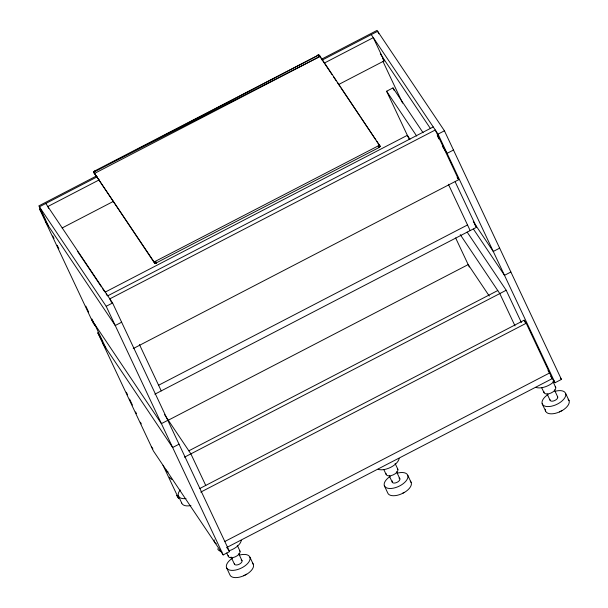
<?xml version="1.0" encoding="UTF-8"?>
<svg xmlns="http://www.w3.org/2000/svg" width="608" height="608" viewBox="0 0 608 608"><rect width="100%" height="100%" fill="white"/><g stroke="black" fill="none" stroke-linecap="round" stroke-linejoin="round"><path stroke-width="0.91" d="M380.076 146.247L320.127 56.369L318.607 55.047L94.81 170.909L93.64 172.049L154.516 263.066L155.45 263.332L378.982 147.562L380.076 146.247L376.838 141.352M94.802 171.334L94.81 170.909M317.999 55.176L317.3 55.465L318.318 55.085L318.964 55.792L318.607 55.047L317.999 55.176L318.318 55.86M94.134 172.444L94.103 173.067M93.906 172.17L94.035 172.885L93.64 172.049L94.042 172.672L93.784 171.699L94.514 171.988L94.476 171.099L93.685 172.178L153.733 261.41L154.675 261.676L378.206 145.905L379.225 144.408M568.123 399.274A12.806 6.46 -25.2 0 1 562.408 410.438L560.234 411.525M96.018 176.214L38.806 205.899L106.195 306.295L223.189 554.914L229.573 551.6L112.586 302.982L45.798 203.482M321.51 59.212L377.044 30.4L444.433 130.796L561.427 379.415L555.036 382.728L550.681 376.253M97.227 176.791L39.406 206.796L48.45 226.024M322.111 60.108L377.644 31.297L378.822 33.805M99.271 179.839L47.842 206.53L48.648 208.248M324.398 63.034L373.297 37.658L384.218 60.861L338.686 84.489M62.13 227.985L113.567 201.294M409.192 139.24L386.604 91.23L392.988 87.917L423.077 132.734M105.161 292.114L407.352 135.318L409.99 139.247M107.768 295.807L433.23 126.943M106.195 306.295L112.586 302.982M371.252 34.61L438.041 134.11L444.433 130.796M121.63 322.21L115.239 325.523L45.448 221.54M453.477 150.024L447.093 153.338L442.358 146.285M133.213 348.582L458.675 179.71L435.275 129.99L109.812 298.855L111.431 302.282M158.597 385.244L467.522 224.96M154.858 394.197L476.558 227.278L455.179 181.838M167.8 420.326L161.416 423.647L91.618 319.664M499.654 248.148L493.263 251.461L473.282 221.692M167.679 420.523L468.183 264.602L489.296 296.058M179.033 444.197L172.649 447.511L102.851 343.528M510.88 272.012L504.496 275.325L473.465 229.102M188.837 450.817L497.762 290.533M184.498 457.178L506.198 290.259L521.398 322.559M199.553 488.634L524.172 320.203L526.216 323.251L552.269 378.609L226.807 547.474M200.762 492.115L526.216 323.251M224.998 541.401L549.617 372.97L548.028 370.614M243.724 575.753L246.688 574.21L244.545 575.328M559.406 411.958L562.377 410.415M402.39 493.43L404.533 492.313L401.569 493.856A12.768 6.437 -25.2 0 1 387.699 492.89L384.309 485.648M319.139 55.472L319.048 55.085L320.127 56.369L94.635 173.371L95.418 175.028M318.911 55.427L319.23 55.83M380.304 53.838L430.259 128.265M382.683 58.581L384.218 60.861M457.14 177.422L458.675 179.71M386.604 91.23L416.685 136.048M474.445 224.132L476.558 227.278M467.142 232.074L506.198 290.259M560.363 377.842L561.427 379.415M460.226 234.604L499.806 293.58L515.006 325.88M320.469 57.372L319.048 55.085M320.91 58.026L331.991 74.533M333.572 76.889L336.209 80.826M337.265 82.392L339.902 86.328M340.959 87.894L359.951 116.196M361.008 117.77L375.782 139.779M77.68 251.522L101.43 286.9M102.486 288.473L104.599 291.62M106.18 293.983L107.236 295.549M164.494 414.55L190.889 453.864L205.762 485.48M226.928 547.664L229.573 551.6M151.316 446.561L152.844 448.848M223.189 554.914L153.391 450.931L97.728 332.69L102.6 341.734M176.571 495.376L178.615 498.423L163.02 465.28M565.645 393.46L569.05 400.687M438.041 134.11L555.036 382.728M437.266 135.516L438.877 138.943M524.172 320.203L525.38 322.772M552.953 381.543L555.72 387.418M554.405 389.88L557.718 396.933M448.37 184.262L470.174 230.592M547.132 394.014L550.08 400.277M541.606 387.524L543.97 392.563M382.911 61.302L402.587 103.109M542.154 403.75L545.558 410.985M392.988 87.917L394.204 90.486M455.635 237.941L469.323 267.018M379.286 144.803L380.061 146.46M379.194 145.031L379.977 146.688M379.035 145.259L379.818 146.916M378.814 145.487L379.597 147.144M378.533 145.707L379.316 147.364M378.206 145.905L378.982 147.562M318.964 55.792L318.607 55.047L93.685 172.178L320.127 56.369L318.607 55.047L318.653 55.799L318.318 55.085M407.801 475.357L411.206 482.592M395.109 463.44L397.875 469.315M396.56 471.785L399.874 478.83M389.287 475.912L392.236 482.174M383.762 469.429L386.133 474.46M155.716 261.341L156.499 262.998M155.359 261.501L156.142 263.158M155.01 261.615L155.792 263.272M154.675 261.676L155.45 263.332M154.364 261.683L155.146 263.34M154.098 261.645L154.88 263.302M153.733 261.41L154.668 263.211M93.67 171.882L94.042 172.672M249.964 557.255L253.361 564.49M237.272 545.338L240.031 551.213M238.716 553.683L242.03 560.728M139.445 344.546L161.249 390.883M231.078 557.027L234.399 564.08M226.708 553.006L228.289 556.358M226.465 567.553L229.87 574.78A12.768 6.437 -25.2 0 0 243.717 575.746M178.334 495.839L181.731 503.067M94.628 324.148L105.86 348.012M45.136 219.632L41.511 211.926L39.467 208.878L93.054 322.749L95.099 325.797L91.876 318.942M52.797 235.896L54.006 238.465M57.228 245.313L58.839 248.74M85.827 306.105L88.654 312.094M126.365 392.244L127.574 394.812M129.588 399.091L132.407 405.088M135.63 411.935L136.435 413.645M140.463 422.21L141.269 423.92M399.015 478.063A4.165 2.098 -25.2 0 1 396.75 482.494A4.165 2.098 -25.2 0 1 392.411 480.958M397.389 468.624A6.399 3.23 -25.2 0 1 393.064 474.954A6.399 3.23 -25.2 0 1 386.072 473.579M399.129 458.44A12.806 6.46 -25.2 0 1 390.898 467.225A12.806 6.46 -25.2 0 1 378.161 469.315M410.278 481.171A12.806 6.46 -25.2 0 1 404.563 492.336M397.07 473.244A12.806 6.46 -25.2 0 1 406.972 479.659A12.806 6.46 -25.2 0 1 388.048 488.308A12.806 6.46 -25.2 0 1 390.275 476.353M557.399 396.477A4.165 2.098 -25.2 0 1 554.595 400.596A4.165 2.098 -25.2 0 1 550.042 399.707M555.233 386.718A6.399 3.23 -25.2 0 1 550.909 393.057A6.399 3.23 -25.2 0 1 543.909 391.681M554.45 381.125A12.806 6.46 -25.2 0 1 536.005 387.418M554.906 391.347A12.806 6.46 -25.2 0 1 564.817 397.754A12.806 6.46 -25.2 0 1 545.893 406.402A12.806 6.46 -25.2 0 1 548.12 394.455M559.406 411.95A12.768 6.437 -25.2 0 1 545.391 409.23M241.171 559.968A4.165 2.098 -25.2 0 1 239.392 564.163A4.165 2.098 -25.2 0 1 234.354 563.502M239.544 550.521A6.399 3.23 -25.2 0 1 235.22 556.852A6.399 3.23 -25.2 0 1 228.228 555.476M241.285 540.337A12.806 6.46 -25.2 0 1 229.193 550.742M221.783 551.585A12.806 6.46 -25.2 0 1 217.702 548.849M252.434 563.069A12.806 6.46 -25.2 0 1 246.719 574.233M239.225 555.15A12.806 6.46 -25.2 0 1 249.128 561.556A12.806 6.46 -25.2 0 1 230.204 570.205A12.806 6.46 -25.2 0 1 232.431 558.25M216.281 543.719A12.806 6.46 -25.2 0 1 214.153 539.866M190.927 505.544A12.768 6.437 -25.2 0 1 181.724 503.074M186.025 498.568A12.806 6.46 -25.2 0 1 180.272 490.002M172.178 479.507A12.806 6.46 -25.2 0 1 169.571 477.136M168.15 472.006A12.806 6.46 -25.2 0 1 166.166 469.908"/></g></svg>
